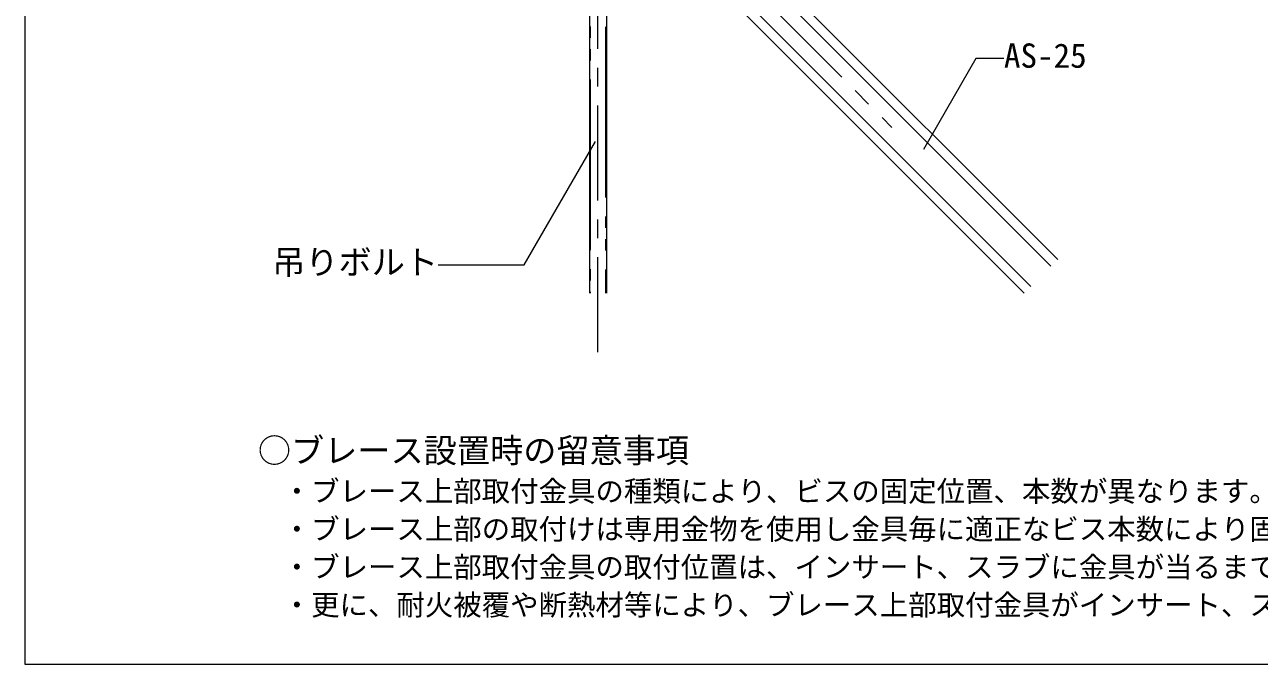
# Model space of a CAD drawing. Units: millimetres on the paper, enlarged 40 times, with parts at other scales. Extents: x -7800 to 7800, y -5387 to 5300.
# Drawn here: x 80 to 2685, y 2547 to 3897 of the extents above; entities that cross this region are included whole.
import ezdxf
from ezdxf.enums import TextEntityAlignment as Align

# ---------------------------------------------------------------- set-up
doc = ezdxf.new("R2010")
doc.units = ezdxf.units.MM
doc.header["$LTSCALE"] = 40
doc.linetypes.add('CHAIN1', pattern=[8, 5, -1, 1, -1])
doc.linetypes.add('DOUBLE_CHAIN2', pattern=[12.8, 9, -1, 0.6, -0.6, 0.6, -1])
for name, color, linetype, lineweight in [('4-0_中心線', 4, 'CHAIN1', 9), ('4-1_吊り材', 7, 'Continuous', 18), ('4-4_ブレース・補強材', 4, 'Continuous', 9), ('4-6_文字', 7, 'Continuous', 18), ('F-3_野縁', 3, 'Continuous', 18)]:
    doc.layers.add(name, color=color, linetype=linetype, lineweight=lineweight)
doc.styles.add('ＭＳ ゴシック', font='')
doc.styles.get('ＭＳ ゴシック').set_extended_font_data('MS Gothic')

msp = doc.modelspace()

# ---------------------------------------------------------------- linework, layer by layer
at = {"layer": '4-0_中心線'}
for p, q in [((1289.83, 3206.27), (1289.83, 4693)), ((1436.72, 4153.82), (1910.13, 3680.41))]:
    msp.add_line(p, q, dxfattribs=at)
at = {"layer": '4-1_吊り材', "linetype": 'DOUBLE_CHAIN2'}
for p, q in [((1306.03, 4404.26), (1306.03, 3330.59)), ((1273.63, 4293.46), (1273.63, 3330.59))]:
    msp.add_line(p, q, dxfattribs=at)
at = {"layer": '4-1_吊り材'}
for p, q in [((1307.83, 4326.46), (1307.83, 3330.59)), ((1271.83, 4293.46), (1271.83, 3330.59))]:
    msp.add_line(p, q, dxfattribs=at)
at = {"layer": '4-4_ブレース・補強材'}
for p, q in [((1506.01, 4155.24), (2259.95, 3401.3)), ((1491.87, 4141.1), (2245.81, 3387.16)), ((1449.44, 4098.67), (2203.38, 3344.73)), ((1435.3, 4084.53), (2189.24, 3330.59))]:
    msp.add_line(p, q, dxfattribs=at)
at = {"layer": '4-6_文字'}
for p, q in [((2087.5, 3825.7), (1976.65, 3633.71)), ((2146.52, 3825.7), (2087.5, 3825.7)), ((1134.14, 3389.99), (1284.51, 3650.44)), ((952.26, 3389.99), (1134.14, 3389.99))]:
    msp.add_line(p, q, dxfattribs=at)
at = {"layer": 'F-3_野縁'}
for p, q in [((80, 5060), (80, 2547.34)), ((80, 2547.34), (7640, 2547.34))]:
    msp.add_line(p, q, dxfattribs=at)

# ---------------------------------------------------------------- texts
at = {"layer": '4-6_文字', "style": 'ＭＳ ゴシック'}
for s, height, p in [('AS-25', 51.32, (2146.52, 3790.7)), ('吊りボルト', 51.32, (602.26, 3354.99)), ('○ブレース設置時の留意事項', 51.32, (572.06, 2957.48)), ('・ブレース上部取付金具の種類により、ビスの固定位置、本数が異なります。', 43.99, (624.44, 2877.48)), ('・ブレース上部の取付けは専用金物を使用し金具毎に適正なビス本数により固定するか、同等以上の取付け強度を有する施工方法とする。ブレース材「AS-25」、「AS-40」、「AS-65」に対しては、必ずブレース材の側面にビス止めとする。', 43.99, (624.44, 2797.48)), ('・ブレース上部取付金具の取付位置は、インサート、スラブに金具が当るまでとし、デッキの凹凸、設備機器の影響により、その位置に設置できない場合は、他に移動し設置することとする。', 43.99, (624.44, 2717.48)), ('・更に、耐火被覆や断熱材等により、ブレース上部取付金具がインサート、スラブに当たるまで充分に上げられない場合は、耐火被覆を取り除く等の対応が必要。尚、耐火被覆の除去および復旧に関しては、監理者の指示に従い行うこととする。', 43.99, (624.44, 2637.48))]:
    msp.add_text(s, height=height, dxfattribs=at).set_placement(p, align=Align.BOTTOM_LEFT)

doc.saveas('drawing.dxf')
